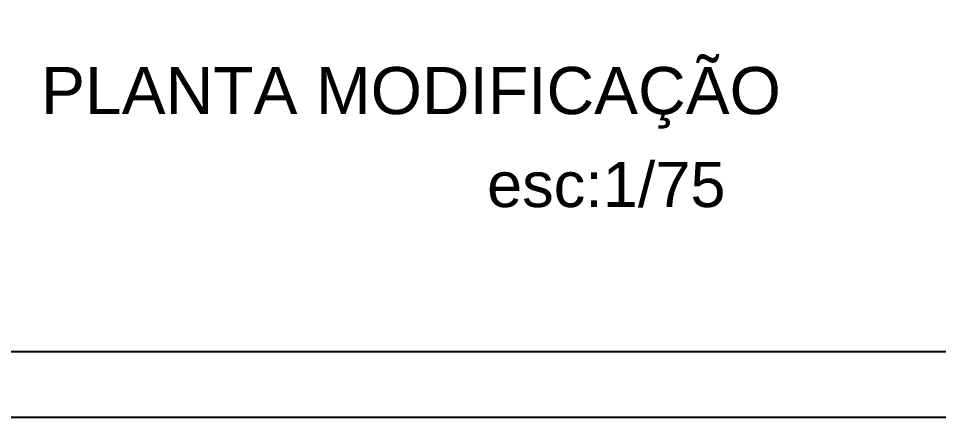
# Model space of a CAD drawing. Extents: x -165 to 197, y 154 to 653.
# Drawn here: x 125.63 to 136.11, y 448.3 to 452.84 of the extents above; entities that cross this region are included whole.
import ezdxf

# ---------------------------------------------------------------- set-up
doc = ezdxf.new("R2010")
doc.units = 0
doc.header["$MEASUREMENT"] = 0
doc.layers.get('0').update_dxf_attribs({"linetype": 'CONTINUOUS'})
doc.layers.add('MARGEM', color=4, linetype='CONTINUOUS')
doc.layers.add('TEXTO', color=190, linetype='CONTINUOUS')
doc.styles.add('PLANTA', font='stylu.ttf', dxfattribs={"height": 0.22})

msp = doc.modelspace()

# ---------------------------------------------------------------- linework, layer by layer
msp.add_lwpolyline([(89.777, 492.847), (152.777, 492.847), (152.777, 448.297), (89.777, 448.297)], close=True)
at = {"layer": 'MARGEM'}
msp.add_lwpolyline([(91.652, 492.097), (152.027, 492.097), (152.027, 449.047), (91.652, 449.047)], close=True, dxfattribs=at)

# ---------------------------------------------------------------- texts
at = {"layer": 'TEXTO', "insert": (125.887, 451.938), "char_height": 0.5375, "width": 20.81284, "attachment_point": 4, "style": 'PLANTA'}
msp.add_mtext('{\\fSwis721 Ex BT|b0|i0|c0|p34;PLANTA MODIFICAÇÃO}', dxfattribs=at)
msp.add_mtext('{\\fSwis721 Ex BT|b0|i0|c0|p34;PLANTA MODIFICAÇÃO}', dxfattribs=at)
at = {"layer": 'TEXTO', "insert": (128.373, 450.519), "char_height": 0.51421, "attachment_point": 4, "style": 'PLANTA'}
msp.add_mtext('{\\fSwis721 Ex BT|b0|i0|c0|p34;             esc:1/75      \\P                                  }', dxfattribs=at)
msp.add_mtext('{\\fSwis721 Ex BT|b0|i0|c0|p34;             esc:1/75      \\P                                  }', dxfattribs=at)

doc.saveas('drawing.dxf')
